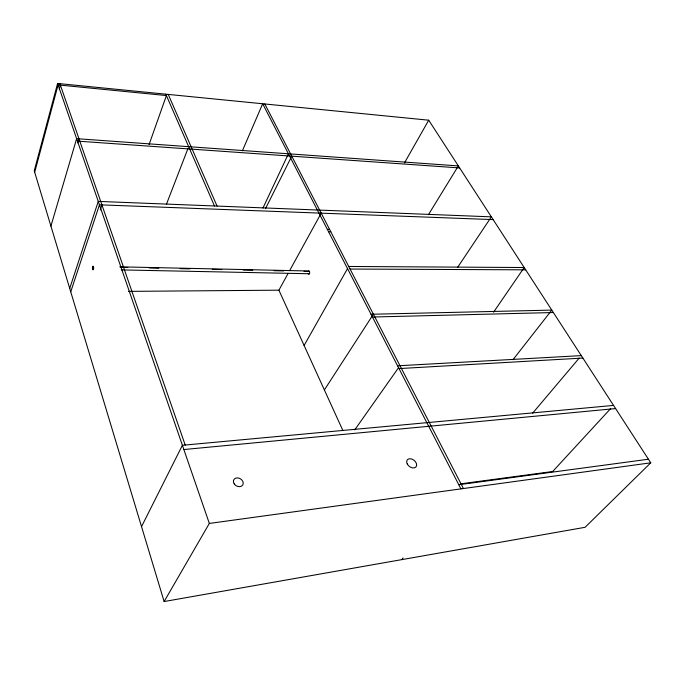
<?xml version="1.0" encoding="UTF-8"?>
<svg xmlns="http://www.w3.org/2000/svg" width="685" height="685" viewBox="0 0 685 685"><rect width="100%" height="100%" fill="white"/><g stroke="black" fill="none" stroke-linecap="round" stroke-linejoin="round"><path stroke-width="1.03" d="M57.591 83.459L34.25 170.822L164.126 601.541L585.076 527.304L650.75 462.812L428.724 120.2L57.591 83.459L209.336 523.434L164.126 601.541M34.687 172.277L58.088 84.906L166.421 95.557L149.056 144.638M59.27 89.238L60.374 85.137M50.913 226.093L76.634 138.678L458.351 165.916L428.433 214.705M77.807 142.908L79.006 138.849M69.716 288.436L98.263 201.399L491.359 216.854L457.546 267.475M70.735 291.827L99.445 204.824L493.149 219.611M100.241 209.97L101.919 204.918M92.621 269.282L93.049 268.032M166.498 204.079L187.913 148.654M242.37 150.854L262.672 103.76L460.919 488.876M262.963 208.026L288.428 153.791M265.48 208.66L291.759 156.163M141.538 526.628L182.381 445.293L613.554 405.409M342.937 430.651L278.906 290.183L288.077 273.478M289.609 270.695L321.197 213.155M304.106 345.471L347.68 268.332M404.475 162.902L428.724 120.2M324.382 389.936L373.393 314.218M493.542 312.232L524.196 267.527L348.733 266.465M354.702 429.932L398.756 367.417M512.996 359.702L551.785 310.099L371.039 314.269M401.735 559.636L403.054 557.967M532.673 413.141L579.236 358.05M610.66 408.56L552.692 471.511L460.508 483.867M209.336 523.434L650.75 462.812M458.779 484.723L648.43 459.224M183.845 449.548L615.601 408.568M398.995 368.59L582.866 358.058M397.574 365.816L581.291 355.618M372.452 317.018L553.36 312.531M128.532 291.373L278.906 290.183M350.061 269.042L525.686 269.83M121.271 269.907L309.423 273.752A1.593 0.839 -88.8 0 0 309.483 271.5A1.593 0.839 -88.8 0 0 308.301 271.44L304.037 271.346M119.772 266.825L308.909 271.003M120.389 267.338L127.864 267.501M149.219 267.972L158.826 268.177M180.181 268.648L189.788 268.854M212.213 269.342L221.82 269.556M243.175 270.018L252.782 270.233M274.137 270.695L283.744 270.909M328.517 231.676L330.795 231.735M327.327 229.355L329.596 229.424M77.482 141.136L459.661 167.936M264.804 103.974L463.437 488.533M168.236 94.419L217.059 206.065M165.821 94.179L214.482 205.971M59.878 83.69L185.198 445.036M92.629 266.73L93.477 269.342M309.423 273.752A1.593 0.839 -88.8 0 1 308.241 273.692M234.244 483.944A5.197 4.076 30.6 0 0 242.764 484.963A5.197 4.076 30.6 0 0 237.926 477.916A5.197 4.076 30.6 0 0 234.244 483.944M407.198 463.882A5.608 3.879 38.4 0 0 415.863 467.042A5.608 3.879 38.4 0 0 411.925 459.096A5.608 3.879 38.4 0 0 407.198 463.882M92.535 267.09A1.807 0.599 89.7 0 0 93.049 269.839A1.807 0.599 89.7 0 0 93.58 267.167A1.807 0.599 89.7 0 0 92.535 267.09"/></g></svg>
